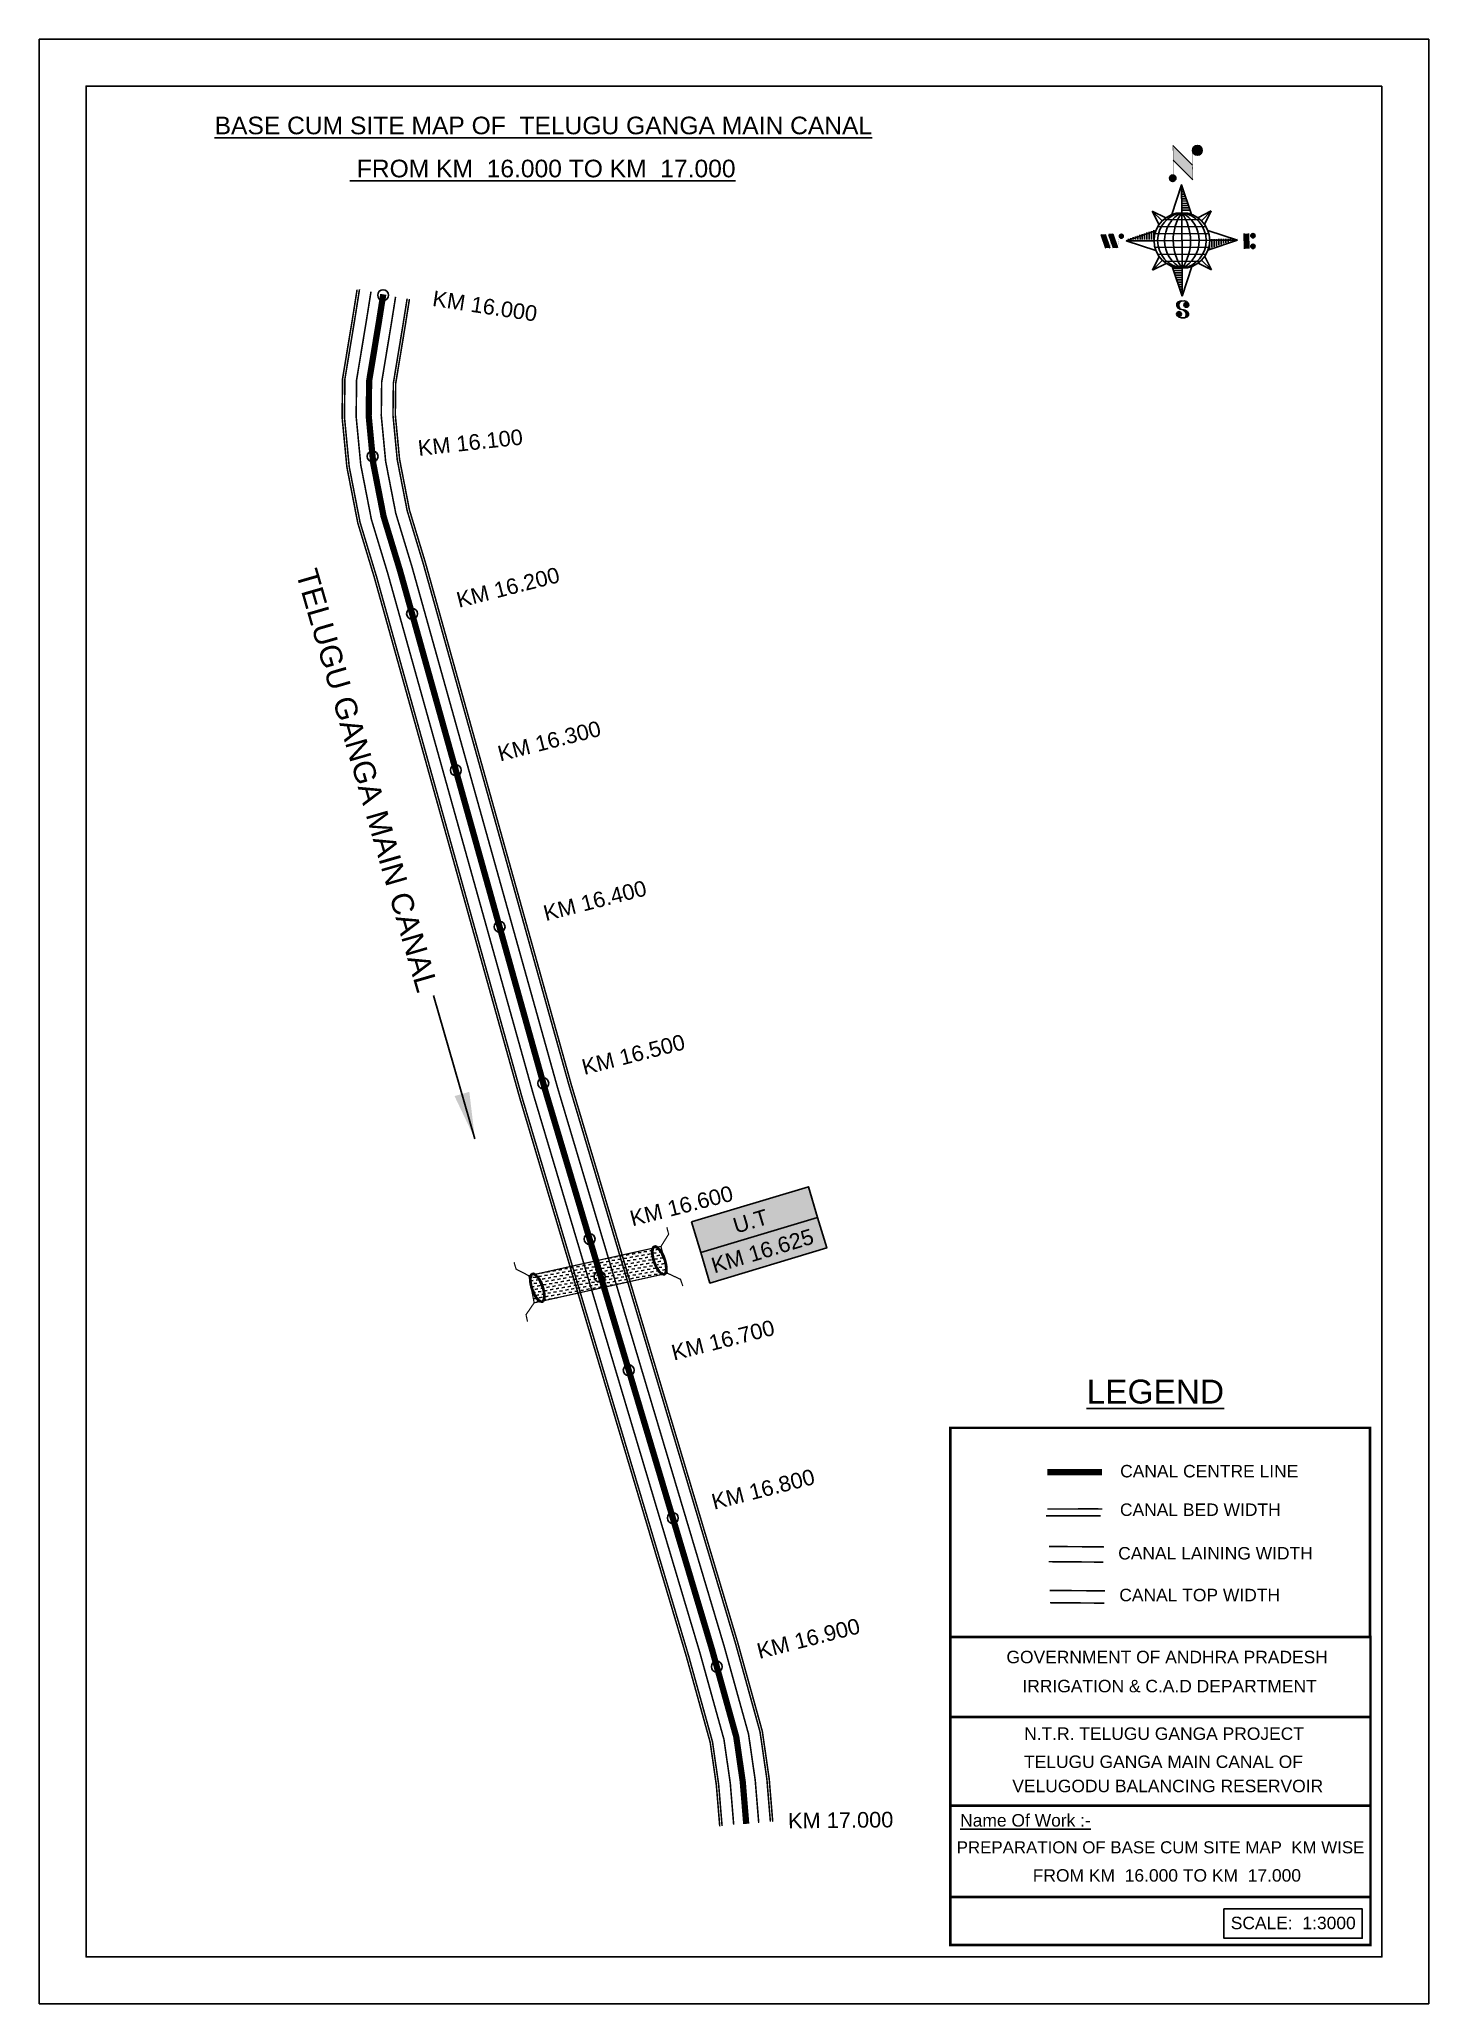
# Model space of a CAD drawing. Header units: inches. Extents: x 257296 to 258187, y 1734339 to 1735599.
import ezdxf

# ---------------------------------------------------------------- set-up
doc = ezdxf.new("R2010")
doc.units = ezdxf.units.IN
doc.header["$MEASUREMENT"] = 0
doc.header["$PDMODE"] = 32
doc.header["$PDSIZE"] = 7
doc.linetypes.add('ACAD_ISO02W100', pattern=[15, 12, -3])
for name, color, linetype in [('AQUADUCT', 1, 'Continuous'), ('bed with', 5, 'Continuous'), ('bord', 1, 'Continuous'), ('canal', 1, 'Continuous'), ('chainage', 7, 'Continuous'), ('FRAME 025', 7, 'Continuous'), ('laying', 4, 'Continuous'), ('lining', 4, 'Continuous'), ('STREAM', 4, 'Continuous'), ('Stu coo', 3, 'Continuous'), ('TEXT', 7, 'Continuous'), ('top of bund', 1, 'Continuous'), ('UT', 173, 'ACAD_ISO02W100'), ('V', 6, 'Continuous'), ('ZSTU', 7, 'Continuous')]:
    doc.layers.add(name, color=color, linetype=linetype)
doc.styles.get("Standard").update_dxf_attribs({"font": 'arial.ttf'})
doc.dimstyles.get("Standard").update_dxf_attribs({"dimtxt": 0.18, "dimasz": 0.18, "dimexe": 0.18, "dimexo": 0.0625, "dimgap": 0.09, "dimtad": 0, "dimtih": 1, "dimtoh": 1, "dimdec": 4, "dimzin": 0, "dimdsep": 46, "dimtxsty": 'Standard', "dimcen": 0.09, "dimadec": 0, "dimazin": 0, "dimtfac": 1, "dimtdec": 4, "dimtofl": 0, "dimtmove": 0, "dimatfit": 3, "dimfxl": 1, "dimtolj": 1, "dimtzin": 0, "dimarcsym": 0})
pattern_1 = [(267.2971131487395, (-8720374.9383359, 50637915.13839893), (10.53672553373347, -0.4974314379093613), [])]
pattern_2 = [(357.2971131487395, (-8720374.9383359, 50637915.13839893), (0.4974314379093601, 10.53672553373348), [])]

# ---------------------------------------------------------------- blocks, each defined once
blk = doc.blocks.new('GGF')
at = {"layer": 'STREAM'}
h = blk.add_hatch(dxfattribs=at)
h.set_pattern_fill('DASH', color=256, scale=10, angle=-6.082734917303942, style=0)
h.set_pattern_definition([(353.9172650826961, (-115347.3726237068, 1016.387648081312), (1.375417949938526, 1.110506849590268), [1.25, -1.25])])
h.paths.add_polyline_path([(406186.8358267642, 1485623.894007653), (406186.3350356966, 1485618.16585714), (406185.8342446289, 1485612.437706626), (406242.6024607782, 1485608.895201602), (406242.8636284556, 1485614.639267362), (406243.1247961327, 1485620.383333121)])
at = {"layer": 'laying', "linetype": 'ByBlock', "extrusion": (0, 0, -1)}
for centre in [(406188.8340515448, 1485618.100544371), (406240.8092758137, 1485614.964376942)]:
    blk.add_ellipse(centre, major_axis=(0.4022038884711088, -6.365555352701567), ratio=0.3887167828476952, dxfattribs=at)
at = {"layer": 'laying', "linetype": 'ByBlock'}
for points in [[(406189.2044231551, 1485612.238788546), (406189.1301593552, 1485612.234096231), (406189.0528622998, 1485612.245618227), (406188.8631006061, 1485612.324588027), (406188.7519765225, 1485612.394145026), (406188.5122836892, 1485612.610022701), (406188.3845252309, 1485612.755754402), (406187.9901122551, 1485613.318903608), (406187.7273521348, 1485613.85898441), (406187.2895556467, 1485615.151754198), (406187.1131680161, 1485615.903753204), (406186.8806331598, 1485617.489787864), (406186.8243655579, 1485618.323341603), (406186.8412834518, 1485619.932858505), (406186.9146281564, 1485620.708349793), (406187.1740924141, 1485622.067517512), (406187.3614922329, 1485622.65073727), (406187.7140922088, 1485623.356040432), (406187.8630650354, 1485623.567618286), (406188.1141012118, 1485623.821781273), (406188.2175726035, 1485623.889167762), (406188.3951326545, 1485623.961233407), (406188.4694103668, 1485623.970225642), (406188.6399464445, 1485623.94807565), (406188.7398646418, 1485623.913414563), (406188.9754422541, 1485623.761023998), (406189.1085637353, 1485623.642922326), (406189.3815283708, 1485623.318037364), (406189.5211763898, 1485623.111945711), (406189.9516964495, 1485622.33059618), (406190.2214699374, 1485621.608086816), (406190.6248590543, 1485619.961048005), (406190.7595287117, 1485619.037350996), (406190.8632364098, 1485617.186895084), (406190.8321935693, 1485616.26108243), (406190.6143732872, 1485614.607066808), (406190.4262052957, 1485613.879561222), (406190.055177624, 1485613.01905299), (406189.9016287614, 1485612.765040143), (406189.6325239488, 1485612.445281366), (406189.5169377527, 1485612.35368761), (406189.3392356181, 1485612.260876767), (406189.2716159608, 1485612.243034084), (406189.2044231551, 1485612.238788546)], [(406241.179647424, 1485609.102621116), (406241.1053836241, 1485609.097928802), (406241.0280865688, 1485609.109450798), (406240.838324875, 1485609.188420597), (406240.7272007914, 1485609.257977597), (406240.4875079581, 1485609.473855271), (406240.3597494998, 1485609.619586973), (406239.965336524, 1485610.182736179), (406239.7025764037, 1485610.722816981), (406239.2647799156, 1485612.015586769), (406239.088392285, 1485612.767585774), (406238.8558574287, 1485614.353620435), (406238.7995898268, 1485615.187174174), (406238.8165077207, 1485616.796691076), (406238.8898524253, 1485617.572182364), (406239.149316683, 1485618.931350083), (406239.3367165019, 1485619.514569841), (406239.6893164777, 1485620.219873002), (406239.8382893043, 1485620.431450857), (406240.0893254807, 1485620.685613844), (406240.1927968724, 1485620.753000333), (406240.3703569234, 1485620.825065977), (406240.4446346357, 1485620.834058213), (406240.6151707135, 1485620.811908221), (406240.7150889107, 1485620.777247134), (406240.950666523, 1485620.624856569), (406241.0837880042, 1485620.506754897), (406241.3567526398, 1485620.181869935), (406241.4964006587, 1485619.975778282), (406241.9269207185, 1485619.194428751), (406242.1966942063, 1485618.471919387), (406242.6000833233, 1485616.824880576), (406242.7347529806, 1485615.901183567), (406242.8384606787, 1485614.050727655), (406242.8074178382, 1485613.124915001), (406242.5895975561, 1485611.470899379), (406242.4014295646, 1485610.743393793), (406242.0304018929, 1485609.882885561), (406241.8768530303, 1485609.628872714), (406241.6077482177, 1485609.309113937), (406241.4921620216, 1485609.21752018), (406241.314459887, 1485609.124709338), (406241.2468402297, 1485609.106866655), (406241.179647424, 1485609.102621116)]]:
    blk.add_open_spline(points, degree=3, knots=[0, 0, 0, 0, 0.1890722348827286, 0.1890722348827286, 0.3781444697654573, 0.3781444697654573, 0.567216704648186, 0.567216704648186, 0.9642381621637766, 0.9642381621637766, 1.361259619679367, 1.361259619679367, 1.758281077194958, 1.758281077194958, 2.155302534710549, 2.155302534710549, 2.552323992226139, 2.552323992226139, 2.807761081817867, 2.807761081817867, 3.012439963152372, 3.012439963152372, 3.217118844486876, 3.217118844486876, 3.421797725821381, 3.421797725821381, 3.626476607155885, 3.626476607155885, 3.831155488490389, 3.831155488490389, 4.280922883927905, 4.280922883927905, 4.730690279365422, 4.730690279365422, 5.180457674802938, 5.180457674802938, 5.630225070240454, 5.630225070240454, 5.896844194109022, 5.896844194109022, 6.112115499412711, 6.112115499412711, 6.283185307179586, 6.283185307179586, 6.283185307179586, 6.283185307179586], dxfattribs=at)
at = {"layer": 'UT', "ltscale": 0.2, "const_width": 0.4999999999999999}
for points in [[(406181.0067191261, 1485605.627956516), (406181.2043290924, 1485608.621441158), (406185.8342446289, 1485612.437706626), (406186.3350356966, 1485618.16585714), (406186.8358267643, 1485623.894007653), (406182.485284513, 1485628.02592998), (406182.4731358847, 1485631.025905382)], [(406186.8358267643, 1485623.894007653), (406243.1247961327, 1485620.383333121)], [(406247.6637609265, 1485627.388723734), (406247.5913202798, 1485624.389598469), (406243.1247961327, 1485620.383333121), (406242.8636284556, 1485614.639267362), (406242.6024607783, 1485608.895201602), (406247.1217425518, 1485604.948545771), (406247.2591485833, 1485601.95169416)], [(406185.8342446289, 1485612.437706626), (406242.6024607783, 1485608.895201602)]]:
    blk.add_lwpolyline(points, dxfattribs=at)
blk = doc.blocks.new('*X3')
at = {"color": 0, "linetype": 'Continuous'}
for p, q in [((6321.563175437702, 239.2074203663178), (6322.581924588794, 240.2261695174094)), ((6321.571094283617, 239.3921159075293), (6322.524536642279, 240.3455582661906)), ((6321.579013129532, 239.5768114487408), (6322.467148695763, 240.4649470149719)), ((6321.586931975447, 239.7615069899523), (6322.409760749248, 240.5843357637531)), ((6321.594850821361, 239.9462025311638), (6322.352372802732, 240.7037245125344)), ((6321.602769667276, 240.1308980723753), (6322.294984856217, 240.8231132613157)), ((6321.610688513191, 240.3155936135868), (6322.322610836808, 241.0275159372032)), ((6321.618607359106, 240.5002891547983), (6322.339575221931, 241.2212570176224)), ((6321.670405508729, 239.1378737420482), (6322.639312535309, 240.1067807686281)), ((6321.756101028845, 239.046792566867), (6322.694551492757, 239.9852430307802)), ((6321.767025283511, 240.8254837745006), (6322.356539607053, 241.4149980980416)), ((6321.841796548961, 238.9557113916858), (6322.784401525116, 239.8983163678416)), ((6321.927492069076, 238.8646302165046), (6322.874251557474, 239.8113897049031)), ((6322.013187589191, 238.7735490413234), (6322.964101589832, 239.7244630419646)), ((6322.075863133939, 241.3110983202248), (6322.373503992176, 241.6087391784607)), ((6322.098883109306, 238.6824678661422), (6323.053951622191, 239.637536379026)), ((6322.184578629423, 238.591386690961), (6323.143801654548, 239.5506097160875)), ((6322.270274149538, 238.5003055157798), (6323.233651686906, 239.463683053149)), ((6322.405772691616, 238.4590273625623), (6323.316199320379, 239.3694539913255)), ((6322.536564177177, 238.4130421528257), (6323.436926723143, 239.3134046987925)), ((6322.667355662737, 238.3670569430892), (6323.557654125907, 239.2573554062594)), ((6322.798147148297, 238.3210717333527), (6323.67838152867, 239.2013061137264)), ((6322.928938633857, 238.2750865236161), (6323.799108931434, 239.1452568211934)), ((6323.059730119417, 238.2291013138795), (6323.919836334197, 239.0892075286604)), ((6323.190521604977, 238.183116104143), (6324.040563736961, 239.0331582361274)), ((6323.334898284248, 238.1507160881169), (6324.161291139725, 238.9771089435944)), ((6323.500484499982, 238.1395256085544), (6324.282018542488, 238.9210596510615)), ((6323.666070715716, 238.1283351289918), (6324.389078986148, 238.8513433994243)), ((6323.83165693145, 238.1171446494292), (6324.558435473549, 238.8439231915289)), ((6324.097210919775, 238.2059219424567), (6324.727791960951, 238.8365029836336)), ((6324.341779298861, 238.2737136262468), (6324.897148448353, 238.8290827757383)), ((6324.586347677948, 238.341505310037), (6325.066504935754, 238.821662567843)), ((6324.830916057034, 238.4092969938271), (6325.235861423155, 238.8142423599477)), ((6325.075484436121, 238.4770886776172), (6325.405217910557, 238.8068221520524)), ((6325.401209342145, 238.6260368883443), (6325.574574397958, 238.7994019441571))]:
    blk.add_line(p, q, dxfattribs=at)
blk = doc.blocks.new('*X2')
at = {"color": 0, "linetype": 'Continuous'}
for p, q in [((6324.425409812192, 240.3018877878409), (6324.530098087213, 240.4065760628617)), ((6324.560821561592, 240.2605228419445), (6324.762767368324, 240.4624686486762)), ((6324.696233310992, 240.2191578960481), (6324.995436649435, 240.5183612344908)), ((6324.831645060392, 240.1777929501517), (6325.228105930546, 240.5742538203053)), ((6324.967056809793, 240.1364280042552), (6325.451206401633, 240.6205775960956)), ((6325.102468559193, 240.0950630583588), (6325.626700194168, 240.619294693334)), ((6325.231508829004, 240.0473266328736), (6325.802193986703, 240.6180117905725)), ((6325.335045025791, 239.9740861343645), (6325.976788801136, 240.6158299097086)), ((6325.438581222579, 239.9008456358553), (6326.100204563527, 240.5624689768027)), ((6325.542117419366, 239.8276051373462), (6326.223620325917, 240.5091080438968)), ((6325.645653616154, 239.754364638837), (6326.347036088308, 240.455747110991)), ((6325.749189812941, 239.6811241403279), (6326.470451850699, 240.4023861780851)), ((6325.852726009729, 239.6078836418188), (6326.593867613089, 240.3490252451792)), ((6325.951486090436, 239.5298670272285), (6326.71728337548, 240.2956643122733)), ((6326.036566250415, 239.4381704919113), (6326.840699137871, 240.2423033793674)), ((6326.121646410395, 239.346473956594), (6326.964114900262, 240.1889424464615)), ((6326.206726570374, 239.2547774212767), (6327.055858370612, 240.1039092215148)), ((6326.291806730354, 239.1630808859595), (6327.135785134496, 240.0070592901021)), ((6326.376886890333, 239.0713843506422), (6327.21571189838, 239.9102093586895)), ((6326.461967050313, 238.9796878153249), (6327.295638662264, 239.8133594272769)), ((6326.547047210292, 238.8879912800077), (6327.375565426148, 239.7165094958642)), ((6326.632127370272, 238.7962947446904), (6327.455492190032, 239.6196595644516)), ((6326.717207530251, 238.7045982093731), (6327.535418953916, 239.5228096330389)), ((6326.788410008449, 236.4777036487165), (6327.354219516036, 237.0435131563033)), ((6326.792225928501, 238.6028399123283), (6327.6153457178, 239.4259597016263)), ((6326.838137672734, 238.4719749612643), (6327.695272481684, 239.3291097702136)), ((6326.884049416966, 238.3411100102004), (6327.775199245568, 239.2322598388009)), ((6326.916746160023, 236.7828164955863), (6327.582476853365, 237.4485471889285)), ((6326.9299611612, 238.2102450591364), (6327.853734496604, 239.1340183945408)), ((6326.975872905432, 238.0793801080725), (6327.849127438164, 238.952634640804)), ((6327.003134980726, 237.9298654880686), (6327.844520379724, 238.7712508870673)), ((6327.012515933215, 237.7624697452613), (6327.839913321284, 238.5898671333306)), ((6327.021896885704, 237.5950740024541), (6327.835306262844, 238.4084833795939)), ((6327.031277838193, 237.4276782596467), (6327.830699204404, 238.2270996258572)), ((6327.040658790683, 237.2602825168395), (6327.826092145964, 238.0457158721205)), ((6327.045082311595, 237.087929342456), (6327.810734190693, 237.8535812215537))]:
    blk.add_line(p, q, dxfattribs=at)
blk = doc.blocks.new('H')
at = {"layer": 'bord', "extrusion": (0.0004278845142637609, 0.00479197890903182, 0.9999884268595202)}
h = blk.add_hatch(dxfattribs=at)
h.set_pattern_fill('LINE', color=8, scale=84.38768555040302, angle=-2.702886851260515, style=0)
h.set_pattern_definition(pattern_2)
h.paths.add_polyline_path([(-492.4668010775931, 785.5898788240738, -0.090992046448718), (-447.9625593584497, 775.2324968557805), (-486.4976985411486, 912.0312741750386)])
h = blk.add_hatch(dxfattribs=at)
h.set_pattern_fill('LINE', color=8, scale=84.38768555040302, angle=-92.70288685126052, style=0)
h.set_pattern_definition(pattern_1)
h.paths.add_polyline_path([(-624.8772989658173, 665.1175860036165, -0.09099204644210665), (-614.5199170010164, 709.6218277204316), (-751.3186943142209, 671.0866885515861)])
h = blk.add_hatch(dxfattribs=at)
h.set_pattern_fill('LINE', color=8, scale=84.38768555040302, angle=-92.70288685126052, style=0)
h.set_pattern_definition(pattern_1)
h.paths.add_polyline_path([(-245.5531129193259, 647.210278397426), (-371.9945082624909, 653.17938094493, -0.09099204644878103), (-382.3518902289215, 608.6751392250881)])
h = blk.add_hatch(dxfattribs=at)
h.set_pattern_fill('LINE', color=8, scale=84.38768555040302, angle=-2.702886851260515, style=0)
h.set_pattern_definition(pattern_2)
h.paths.add_polyline_path([(-504.4050061509479, 532.7070881242398, -0.090992046448718), (-548.909247870557, 543.064470092766), (-510.3741086877417, 406.2656927765347)])
at = {"layer": 'bord', "extrusion": (0.0004278845142637604, 0.00479197890903182, 0.9999884268595203)}
for p, q in [((-516.2384251924814, 1087.08582315594, -1217.145331720205), (-431.5311611755169, 993.9857607749291, -1216.735438367611)), ((-519.3860571105615, 1020.408509141766, -1216.824464901347), (-434.678793075087, 927.3084467682056, -1216.414571548796)), ((-538.2690597721958, 773.6536562892143, -1215.633927328097), (-487.0181812191731, 906.212239655666, -1216.291082326422)), ((-487.0181812191731, 906.212239655666, -1216.291082326422), (-492.9870239489828, 779.7722960542887, -1215.682623766277)), ((-487.0181812191731, 906.212239655666, -1216.291082326422), (-448.4827650671941, 769.4150330077391, -1215.652034309381)), ((-626.736305744329, 793.7732813858893, -1215.692487060367), (-566.811349663476, 760.1895317081362, -1215.557193835181)), ((-626.736305744329, 793.7732813858893, -1215.692487060367), (-584.1428260545363, 746.9596384149045, -1215.486379775655)), ((-598.946746484784, 730.9517588270828, -1215.4033350249), (-626.736305744329, 793.7732813858893, -1215.692487060367)), ((-421.3357812265749, 753.3219341966324, -1215.586531535218), (-358.5136001041974, 781.1110481221694, -1215.746578873753)), ((-358.5136001041974, 781.1110481221694, -1215.746578873753), (-405.3276889660046, 738.5181495659053, -1215.522440984547)), ((-358.5136001041974, 781.1110481221694, -1215.746578873753), (-392.0976094479556, 721.1868434431963, -1215.445049781629)), ((-864.6667208376457, 700.9117660832126, -1215.145683569252), (-846.8602190883248, 637.7003116968554, -1214.850391321915)), ((-846.885899517627, 700.0723706756253, -1215.149269383754), (-829.079397758178, 636.8609162860084, -1214.853977136408)), ((-829.1050781964441, 699.2329752675723, -1215.152855198257), (-811.2985764592304, 636.0215208844747, -1214.857562950931)), ((-829.1050781964441, 699.2329752675723, -1215.152855198257), (-811.3242568973801, 698.393579858588, -1215.156441012743)), ((-811.3242568973801, 698.393579858588, -1215.156441012743), (-793.5177551378147, 635.1821254740935, -1214.861148765422)), ((-751.8386587080895, 665.2704204607289, -1215.023166955395), (-615.0399729244527, 703.8051171880215, -1215.266361263119)), ((-751.8386587080895, 665.2704204607289, -1215.023166955395), (-625.3972626964678, 659.3013864478562, -1215.048666080719)), ((-619.2784603905748, 614.0198538512923, -1214.834293591338), (-751.8386587080895, 665.2704204607289, -1215.023166955395)), ((-246.0730746499612, 641.3942844460253, -1215.12516345687), (-382.8717604242847, 602.859587718267, -1214.881969149149)), ((-378.6332729603746, 692.6448510554619, -1215.314036820931), (-246.0730746499612, 641.3942844460253, -1215.12516345687)), ((-372.5144706616993, 647.363318458898, -1215.099664331546), (-246.0730746499612, 641.3942844460253, -1215.12516345687)), ((-213.4791469212505, 669.2951450282708, -1215.272811938016), (-216.710715676134, 600.8397693103179, -1214.943388670676)), ((-197.1518122339039, 599.9164343632292, -1214.947333066632), (-193.9202434780891, 668.3718100786209, -1215.276756333961)), ((-639.398133254319, 525.5536567845847, -1214.401751538512), (-605.8141239105607, 585.4778614635579, -1214.703280630637)), ((-639.398133254319, 525.5536567845847, -1214.401751538512), (-592.5840443923953, 568.1465553403832, -1214.625889427719)), ((-576.5759521321743, 553.3427707091905, -1214.561798877043), (-639.398133254319, 525.5536567845847, -1214.401751538512)), ((-510.8935521394596, 400.4524652508553, -1213.857248085843), (-549.4289682914387, 537.2496718976181, -1214.496296102879)), ((-371.1754276144202, 512.8914235194679, -1214.455843351893), (-431.1003836950404, 546.475173198618, -1214.591136577086)), ((-371.1754276144202, 512.8914235194679, -1214.455843351893), (-413.7689073036308, 559.7050664918497, -1214.661950636613)), ((-398.9649868734996, 575.7129460782744, -1214.74499538736), (-371.1754276144202, 512.8914235194679, -1214.455843351893)), ((-459.6426735860878, 533.0110486173071, -1214.514403084168), (-510.8935521394596, 400.4524652508553, -1213.857248085843)), ((-504.9247094094171, 526.8924088519998, -1214.465706645989), (-510.8935521394596, 400.4524652508553, -1213.857248085843))]:
    blk.add_line(p, q, dxfattribs=at)
at = {"layer": 'bord', "color": 8, "linetype": 'ByBlock', "extrusion": (0.0004278845142637604, 0.00479197890903182, 0.9999884268595203)}
for p, q in [((-386.4701403837535, 711.3830894059502, -1215.400477790083), (-605.4730712235323, 721.7215742594562, -1215.35631111762)), ((-410.8462962137419, 744.2142448802479, -1215.547375515144), (-578.1125475389999, 752.110393114388, -1215.51364266185)), ((-492.9872379411827, 779.772306161467, -1215.682623723144), (-504.9247094094171, 526.8924088519998, -1214.465706645989)), ((-372.5145726100891, 647.3634304928128, -1215.099664824794), (-625.3973747401615, 659.3012845208868, -1215.048665544341)), ((-378.0217974673142, 615.9429816137999, -1214.946740470406), (-622.87451776542, 627.5017590741627, -1214.897360629442)), ((-375.037429585529, 679.1629559395369, -1215.250969739694), (-619.8901498829364, 690.7217333998997, -1215.201589898729)), ((-392.4388761268347, 584.9431407540105, -1214.792019251512), (-611.441806967312, 595.2816256079823, -1214.747852579053)), ((-419.7993998112506, 554.5543218990788, -1214.634687707282), (-587.06565113744, 562.4504701336846, -1214.600954853988))]:
    blk.add_line(p, q, dxfattribs=at)
at = {"layer": 'bord', "extrusion": (0.0004278845142637604, 0.00479197890903182, 0.9999884268595203)}
for points, const_width, elevation in [([(-522.0131121619479, 959.550775259228), (-515.7175743466119, 1092.906934415961)], 1.60540055982536, -1212.142843617219), ([(-434.158262363472, 933.1277235058805), (-427.8627245295095, 1066.483882669366)], 1.60540055982536, -1212.142843617219), ([(-870.0736340994383, 707.00824508073), (-846.3658724653925, 705.889038352192)], 0.6421602239301444, -1212.142843617219), ([(-828.5594987093612, 642.6768581911618), (-855.2307305332708, 643.935965762368)], 0.6421602239301444, -1212.142843617219), ([(-828.5594987093612, 642.676858191162), (-820.953748198869, 677.9586989512691)], 0.6421602239301444, -1212.142843617223), ([(-810.7786774830411, 641.8374531447001), (-784.1074456587239, 640.5783455765209)], 0.6421602239301444, -1212.142843617222), ([(-792.9978562549747, 640.9980480956772), (-781.589230506466, 693.9208092413096)], 0.6421602239301444, -1212.142843617218), ([(-222.7385766651839, 675.5731321041832), (-173.8413183107752, 673.2647682324088)], 0.7063762463231584, -1212.142843617221), ([(-194.785239975681, 644.8497587676384), (-185.0057882997701, 644.3880859934699)], 0.7063762463231584, -1212.14284361722), ([(-177.0730277270245, 604.8086065300355), (-225.9702860934822, 607.1169704015771)], 0.7063762463231584, -1212.142843617222)]:
    blk.add_lwpolyline(points, dxfattribs=dict(at, const_width=const_width, elevation=elevation))
for points, const_width, elevation in [([(-413.6616245851993, 1073.140134249887, 1), (-397.6117714248124, 1057.729118476532, 1)], 22.25077962579039, -1212.14284361722), ([(-530.3419430367337, 949.5474510251247, 1), (-519.6420409089901, 939.2734405104861, 1)], 14.83385308386026, -1212.142843617223), ([(-775.9087905502321, 696.5833098740303, 1), (-769.4888492682775, 690.418903565154, 1)], 8.900311850316152, -1212.142843617216), ([(-177.8339587833615, 666.8757400336997, 1), (-170.7720233739972, 660.0948930920731, 1)], 9.790343035347762, -1212.142843617223), ([(-180.1423226412179, 617.9784816729323, 1), (-173.0803872516442, 611.1976347345654, 1)], 9.790343035347762, -1212.142843617219), ([(-489.8397168474219, 361.7280028313068, 1), (-498.0671858660056, 369.1142257457323, 1)], 11.05656073458609, -1212.142843617215), ([(-525.1949096693778, 321.5505605205689, 1), (-533.4223786795214, 328.9367834347616, 1)], 11.05656073458609, -1212.142843617218)]:
    blk.add_lwpolyline(points, format="xyb", close=True, dxfattribs=dict(at, const_width=const_width, elevation=elevation))
for points, elevation in [([(-537.0436544864716, 317.3909783906986), (-530.686771839954, 310.4778530870033), (-519.7848077441001, 306.8033377354246), (-504.8555995545785, 306.8996049665207), (-493.8614930827366, 309.9751672386152), (-486.3299612487816, 317.6739007300386), (-486.5193926708707, 325.7780890813514), (-490.6180678635317, 333.2605072774198), (-493.5031616341619, 336.2254691210802), (-502.816804350885, 340.8534958871466), (-522.4580017436219, 347.2728260433129), (-530.4257294404489, 351.5824209563287), (-533.6858260648524, 354.5525017987891), (-537.4013079778782, 362.629807892173), (-536.9549017110166, 373.3508360361672), (-530.0284934418471, 380.6827556172281), (-520.0052991440441, 384.0716307398478), (-503.5000552259427, 384.2213990291513), (-492.5323047870551, 379.8708521119993), (-487.1463343054379, 373.2710396641844)], -1212.142843617219), ([(-522.4539065143929, 347.5728294925347), (-526.1949835211592, 353.7751140225195), (-527.7518298353394, 360.6227161141025), (-527.9156661629893, 370.6019260344024), (-525.8991041315983, 375.4503632916039), (-521.3202371541029, 381.1640017041664), (-514.5251386848048, 384.3718976443916)], -1212.142843617221), ([(-504.8555995545785, 306.8996049665207), (-499.0047943263154, 312.3708361831504), (-496.9585419834797, 319.3942984564654), (-497.4612851235933, 326.5275708001649), (-501.2415295758961, 335.3559093211365), (-509.2361390522836, 343.1915685721062)], -1212.142843617219)]:
    blk.add_lwpolyline(points, dxfattribs=dict(at, elevation=elevation))
for centre, radius in [((-405.6366979898718, 1065.434626361347, -1212.142843617228), 22.25077962579068), ((-524.9919919744626, 944.4104457636145, -1212.142843617225), 14.83385308386045), ((-498.4359036135794, 659.1484834742021, -1212.142843617229), 126.5822129822759), ((-772.6988199003781, 693.5011067149355, -1212.142843617225), 8.900311850316273), ((-174.3029910778062, 663.4853165630027, -1212.142843617225), 9.7903430353479), ((-176.6113549475952, 614.5880582008385, -1212.142843617227), 9.7903430353479), ((-493.9534513636986, 365.4211142832808, -1212.142843617226), 11.05656073458623), ((-529.3086441806488, 325.2436719765011, -1212.142843617227), 11.05656073458623)]:
    blk.add_circle(centre, radius, dxfattribs=at)
at = {"layer": 'bord', "color": 8, "linetype": 'ByBlock', "extrusion": (0.0004278845142637604, 0.00479197890903182, 0.9999884268595203)}
for centre, radius, start, end in [((-481.5018944916621, 658.3490694805806, -1212.142843617225), 127.7124113124745, 94.925359787212, 259.6690604518324), ((-436.7958279077627, 656.2386032006533, -1212.142843617224), 140.8227119427793, 113.2864437035868, 241.3079765329169), ((-315.8862391595549, 650.5307512261786, -1212.142843617227), 222.3100112361417, 142.5891607921548, 212.0052594442485), ((-560.0761933124097, 662.0583738566748, -1212.142843617224), 140.8227119427793, 293.2864437035868, 61.30797653291689), ((-680.9857820597445, 667.7662258302183, -1212.142843617228), 222.3100112361417, 322.5891607921548, 32.00525944424854), ((-515.3701267285685, 659.9479075753505, -1212.142843617227), 127.7124113124745, 274.925359787212, 79.66906045183244)]:
    blk.add_arc(centre, radius, start, end, dxfattribs=at)
at = {"layer": 'bord', "extrusion": (0.0004278845142637604, 0.00479197890903182, 0.9999884268595203)}
for points in [[(-515.7175743148887, 1092.906934417125, -1212.142843617227), (-431.0104934413977, 999.8058030862261, -1212.142843617227), (-518.8653432401063, 1026.22885483189, -1212.142843617227), (-434.1582623484545, 933.1277235084416, -1212.142843617227)], [(-864.1466936911305, 706.7284433981881, -1212.142843617225), (-846.3658724649268, 705.889038353589, -1212.142843617225), (-846.34031992468, 643.5162632348297, -1212.142843617225), (-828.5594986876497, 642.6768581867381, -1212.142843617225)], [(-828.5850512369768, 705.049633307593, -1212.142843617229), (-810.804230031204, 704.2102282608984, -1212.142843617229), (-810.778677482168, 641.8374531481927, -1212.142843617229), (-792.9978562541016, 640.9980480994025, -1212.142843617229)], [(-193.4002216503151, 674.1881137788835, -1212.142843617225), (-196.6319310673212, 605.7319520774413, -1212.142843617225), (-212.9591249906118, 675.1114593302475, -1212.142843617225), (-216.1908344065701, 606.6552976257785, -1212.142843617225)]]:
    blk.add_solid(points, dxfattribs=at)
at = {"layer": 'bord', "extrusion": (0.0004278845142637604, 0.00479197890903182, 0.9999884268595203), "xscale": 7.977342409717546, "yscale": 7.977342408231451, "zscale": 7.977342408476333, "rotation": 138.0840426661453}
for name, p in [('*X2', (38300.50170925955, -31929.38484708802, -1212.14284361722)), ('*X3', (38314.39702652739, -31950.87734303279, -1212.142843617221))]:
    blk.add_blockref(name, p, dxfattribs=at)

msp = doc.modelspace()

# ---------------------------------------------------------------- hatches: boundary and pattern name
at = {"layer": 'ZSTU'}
h = msp.add_hatch(color=135, dxfattribs=at)
h.set_gradient(color1=(141, 177, 78), color2=(107, 135, 59), one_color=1, tint=0.3799999952316284, name='CYLINDER')
h.paths.add_polyline_path([(257714.1275451259, 1734840.721622738), (257720.0153864356, 1734821.122409361), (257794.9642988773, 1734843.679809891), (257789.0764575684, 1734863.279023267)])
h.paths.add_polyline_path([(257740.9702821111, 1734829.842529945), (257767.3924428873, 1734837.780067371), (257763.0031976276, 1734852.390813465), (257736.5810368514, 1734844.453276039)], flags=24)
h = msp.add_hatch(color=252, dxfattribs=at)
h.set_gradient(color1=(167, 88, 159), color2=(127, 67, 121), one_color=1, tint=0.3799999952316284, name='CYLINDER')
h.paths.add_polyline_path([(257800.8521401862, 1734824.080596515), (257794.9642988775, 1734843.679809892), (257720.0153864356, 1734821.122409361), (257725.9032277447, 1734801.523195985)])
h.paths.add_polyline_path([(257727.0428185731, 1734804.339801133), (257796.640664989, 1734825.247837965), (257792.2337567705, 1734839.917379818), (257722.6359103547, 1734819.009342986)], flags=24)

# ---------------------------------------------------------------- linework, layer by layer
at = {"linetype": 'ByBlock'}
for points in [[(257295.8701732721, 1734339.291953786), (257295.8701732721, 1735599.291953786), (258186.8701732721, 1735599.291953786), (258186.8701732721, 1734339.291953786)], [(258156.8701732721, 1735569.291953786), (258156.8701732721, 1734369.291953786), (257325.8701732721, 1734369.291953786), (257325.8701732721, 1735569.291953786)]]:
    msp.add_lwpolyline(points, close=True, dxfattribs=at)
for p in [(257516.3638715958, 1735435.157769055), (257509.5896382648, 1735331.769326313), (257534.9241340925, 1735230.816653319), (257562.9735943273, 1735130.427118154), (257591.0230545621, 1735030.037582988), (257619.0725147969, 1734929.648047822), (257648.7747015027, 1734829.735791877), (257673.8676240839, 1734745.589743394), (257702.141175939, 1734650.777843446), (257730.3375984826, 1734555.46116355)]:
    msp.add_point(p)
at = {"color": 2}
msp.add_point((257655.2426240839, 1734805.552243395), dxfattribs=at)
at = {"layer": 'bed with', "const_width": 1}
for points in [[(257508.5717872156, 1735437.419328412), (257505.6888547426, 1735419.22455446), (257499.3559505995, 1735380.851500469), (257499.0587715392, 1735357.315756012), (257502.0274273529, 1735326.286625851), (257508.8436232443, 1735291.294160496), (257519.3952130473, 1735256.48037142), (257612.7103653636, 1734922.503721369), (257719.5543036091, 1734564.215635211), (257734.9217221074, 1734508.832547778), (257738.9851315921, 1734480.72177967), (257741.1811639798, 1734454.090661376)], [(257524.3500139131, 1735434.120948859), (257521.5823934251, 1735416.653932328), (257515.4392975682, 1735379.43098632), (257515.1684766286, 1735357.982730777), (257517.9798208148, 1735328.597860938), (257524.4896249234, 1735295.178326293), (257534.8540351203, 1735260.982115369), (257628.1788828041, 1734926.97076542), (257735.0269445587, 1734568.668851578), (257750.7095260604, 1734512.149939011), (257754.9901165756, 1734482.536707119), (257757.2357677395, 1734455.303865689)], [(257977.5848803582, 1734656.605709369), (257974.4371849539, 1734656.647914832), (257942.2779441961, 1734656.625339862)], [(257976.4644262032, 1734652.200451449), (257974.4091058262, 1734652.228009945), (257941.6167709518, 1734652.204990559), (257941.3803175929, 1734652.214157804)]]:
    msp.add_lwpolyline(points, dxfattribs=at)
at = {"layer": 'canal', "color": 6, "const_width": 4}
for points in [[(257977.4282126557, 1734680.222394565), (257974.8267047646, 1734680.257276544), (257942.231740529, 1734680.234395707)], [(257942.231740529, 1734680.234395707), (257977.4282126557, 1734680.222394565)]]:
    msp.add_lwpolyline(points, dxfattribs=at)
at = {"layer": 'FRAME 025', "lineweight": -3, "const_width": 1.636994106223717}
for points in [[(257880.0709052304, 1734708.69471332), (258149.1790704048, 1734708.69471332), (258149.1790704048, 1734574.466359391), (257880.0709052304, 1734574.466359391)], [(257880.0709052305, 1734574.466359391), (258149.5446056308, 1734574.466359391), (258149.5446056308, 1734376.920459622), (257880.0709052305, 1734376.920459622)]]:
    msp.add_lwpolyline(points, close=True, dxfattribs=at)
for points in [[(257880.0709052305, 1734523.176117351), (258149.5446056308, 1734523.176117351)], [(257880.0709052305, 1734466.31232244), (258149.5446056308, 1734466.31232244)], [(257880.0709052305, 1734407.681819314), (258149.5446056308, 1734407.681819314)]]:
    msp.add_lwpolyline(points, dxfattribs=at)
at = {"layer": 'lining', "const_width": 1}
for points in [[(257501.2106762813, 1735438.886383748), (257498.2850323748, 1735420.422049242), (257491.8637082228, 1735381.513230663), (257491.5542505348, 1735357.005053482), (257494.5961881625, 1735325.209963543), (257501.5551131452, 1735289.484766491), (257512.1938984172, 1735254.383285729), (257605.5045342579, 1734920.422800228), (257712.3465516133, 1734562.14115554), (257727.5671550486, 1734507.287179191), (257731.5293932457, 1734479.876316573), (257733.7188089789, 1734453.325437947)], [(257531.7584249021, 1735432.952413801), (257528.9862157929, 1735415.456437547), (257522.9315399449, 1735378.769256126), (257522.672997633, 1735358.293433307), (257525.4110600052, 1735329.674523246), (257531.7781350224, 1735296.987720298), (257542.0553497504, 1735263.07920106), (257635.3847139098, 1734929.051686561), (257742.2346965544, 1734570.743331249), (257758.0640931191, 1734513.695307598), (257762.445854922, 1734483.382170216), (257764.6987074033, 1734456.061998955)], [(257943.2989025888, 1734632.568695701), (257968.0067776646, 1734632.384358919), (257978.6870540782, 1734632.261720235)], [(257943.2608565652, 1734622.805848309), (257970.112168626, 1734622.600830779), (257978.1549367802, 1734622.508412782)]]:
    msp.add_lwpolyline(points, dxfattribs=at)
at = {"layer": 'top of bund', "const_width": 1}
for points in [[(257499.6576373904, 1735438.669744138), (257496.8042679015, 1735420.6615482), (257490.3652597475, 1735381.645576701), (257490.0533463339, 1735356.942912976), (257493.1099403244, 1735324.994631082), (257500.0974111254, 1735289.12288769), (257510.7536354912, 1735253.963868591), (257604.0633680367, 1734920.006615999), (257710.905001214, 1734561.726259606), (257726.0962416369, 1734506.978105474), (257730.0382455764, 1734479.707223953), (257732.2369981224, 1734453.043118507)], [(257533.2294627998, 1735432.651528443), (257530.4669802661, 1735415.216938589), (257524.4299884202, 1735378.636910088), (257524.1739018338, 1735358.355573813), (257526.8973078433, 1735329.889855707), (257533.2358370422, 1735297.349599099), (257543.4956126765, 1735263.498618198), (257636.825880131, 1734929.467870789), (257743.6762469537, 1734571.158227183), (257759.5350065308, 1734514.004381315), (257763.9370025913, 1734483.551262835), (257766.2106281901, 1734455.979177553)], [(257943.8248100583, 1734604.360661136), (257968.407276078, 1734604.180752512), (257979.2442088063, 1734604.056320252)], [(257978.8156247326, 1734596.201552663), (257970.9001142262, 1734596.292512218), (257943.9667200538, 1734596.494953871)]]:
    msp.add_lwpolyline(points, dxfattribs=at)
at = {"layer": 'V', "color": 6, "const_width": 4}
msp.add_lwpolyline([(257516.4499889284, 1735435.701273079), (257513.6356240838, 1735417.939243394), (257507.3976240839, 1735380.141243394), (257507.1136240839, 1735357.649243394), (257510.0036240839, 1735327.442243394), (257516.6666240838, 1735293.236243394), (257527.1246240838, 1735258.731243395), (257620.4446240838, 1734924.737243394), (257727.2906240839, 1734566.442243394), (257742.8156240839, 1734510.491243395), (257746.9876240838, 1734481.629243394), (257749.2124282487, 1734454.649211941)], dxfattribs=at)
at = {"layer": 'V', "color": 0}
msp.add_lwpolyline([(258055.5702756217, 1734400.059943242), (258144.2804099958, 1734400.059943242), (258144.2804099958, 1734381.307466939), (258055.5702756217, 1734381.307466939)], close=True, dxfattribs=at)
at = {"layer": 'ZSTU', "color": 135}
msp.add_lwpolyline([(257714.1275451258, 1734840.721622737), (257789.0764575684, 1734863.279023267), (257794.9642988774, 1734843.679809891), (257720.0153864356, 1734821.122409361)], close=True, dxfattribs=at)
at = {"layer": 'ZSTU', "color": 252}
msp.add_lwpolyline([(257720.0153864356, 1734821.122409361), (257794.9642988774, 1734843.679809891), (257800.8521401863, 1734824.080596515), (257725.9032277448, 1734801.523195985)], close=True, dxfattribs=at)

# ---------------------------------------------------------------- block references
at = {"layer": 'AQUADUCT', "color": 1, "xscale": 0.1408039184319789, "yscale": 0.1408039184752852, "zscale": 0.1408039184379445, "rotation": 3.078330572322649}
msp.add_blockref('H', (258103.6811412854, 1735382.142985492, 170.8847861942989), dxfattribs=at)
at = {"layer": 'laying', "color": 6, "linetype": 'ByBlock', "xscale": 1.539389527047103, "yscale": 1.539389526937157, "zscale": 1.539389526941385, "rotation": 16.09190598204885}
msp.add_blockref('GGF', (290724.9723298587, -635855.3162657798), dxfattribs=at)

# ---------------------------------------------------------------- texts
at = {"layer": 'chainage', "color": 0}
for s, rotation, p in [('KM 16.000', 351.3658021726893, (257547.4883282181, 1735428.338715709)), ('KM 16.100', 6.25799922182946, (257539.2325559267, 1735332.04372142)), ('KM 16.200', 14.32216142916747, (257564.9566322158, 1735234.586562164)), ('KM 16.300', 14.32216142916747, (257591.3960014456, 1735136.033060391)), ('KM 16.400', 14.32216142916747, (257620.6857218365, 1735033.657533979)), ('KM 16.500', 14.32216142916747, (257645.3336772583, 1734934.95238547)), ('KM 16.600', 14.32216142916747, (257676.1767741287, 1734837.875711803)), ('KM 16.700', 14.32216142916747, (257702.798216931, 1734751.771342151)), ('KM 16.800', 14.32216142916747, (257728.5569715397, 1734656.122062715)), ('KM 16.900', 14.32216142916747, (257757.5916598321, 1734560.386652752)), ('KM 17.000', 0.6398755510834453, (257776.0545064868, 1734451.695583708))]:
    msp.add_text(s, height=9.999999999999988, rotation=rotation, dxfattribs=at).set_placement(p)
at = {"layer": 'chainage', "color": 1}
msp.add_text('TELUGU GANGA MAIN CANAL', height=14.04243867787395, rotation=286.1272680011784, dxfattribs=at).set_placement((257460.2935385645, 1735257.091908694))
at = {"layer": 'chainage', "color": 0}
for s, height, p in [('%%ULEGEND', 15.33694249980499, (257967.5209486983, 1734724.239420048)), ('CANAL CENTRE LINE', 8, (257988.9976834852, 1734676.877664013)), ('CANAL BED WIDTH', 8, (257988.8681381971, 1734652.158608428)), ('CANAL LAINING WIDTH', 8, (257987.7438130418, 1734624.214912967)), ('CANAL TOP WIDTH', 8, (257988.4587111135, 1734597.429731015)), ('GOVERNMENT OF ANDHRA PRADESH ', 8, (257916.0788798383, 1734557.672014331)), ('IRRIGATION & C.A.D DEPARTMENT', 8, (257926.3201545628, 1734539.030419928)), ('N.T.R. TELUGU GANGA PROJECT', 8, (257927.4328846151, 1734508.517016217)), ('TELUGU GANGA MAIN CANAL OF', 8, (257927.3617146728, 1734490.486810037)), (' VELUGODU BALANCING RESERVOIR', 8, (257916.7402005377, 1734474.966905308)), ('%%UName Of Work :-', 8, (257886.3790232047, 1734452.911119635)), ('PREPARATION OF BASE CUM SITE MAP  KM WISE', 7.742718181745905, (257884.1896906914, 1734435.728331074)), (' FROM KM  16.000 TO KM  17.000', 8, (257929.8470650159, 1734417.589326409)), ('SCALE:  1:3000', 8, (258059.9321252029, 1734387.095023521))]:
    msp.add_text(s, height=height, dxfattribs=at).set_placement(p)
at = {"layer": 'Stu coo', "color": 0}
for s, p in [('U.T', (257742.624801809, 1734833.172516724)), ('KM 16.625', (257728.7041937377, 1734807.682531031))]:
    msp.add_text(s, height=9.999999999999998, rotation=16.72090502031707, dxfattribs=at).set_placement(p)
at = {"layer": 'TEXT', "color": 0}
for s, p in [('%%UBASE CUM SITE MAP OF  TELUGU GANGA MAIN CANAL', (257408.3109642732, 1735538.373732)), ('%%U FROM KM  16.000 TO KM  17.000', (257495.1032478941, 1735510.764532461))]:
    msp.add_text(s, height=11.29445192087996, dxfattribs=at).set_placement(p)

# ---------------------------------------------------------------- leaders
at = {"layer": 'chainage', "color": 1}
msp.add_leader([(257575.232434806, 1734893.992131876), (257548.6415876119, 1734985.953996604)], dimstyle='Standard', override={"dimasz": 30, "dimgap": 0.09, "dimtad": 0}, dxfattribs=at)

doc.saveas('drawing.dxf')
